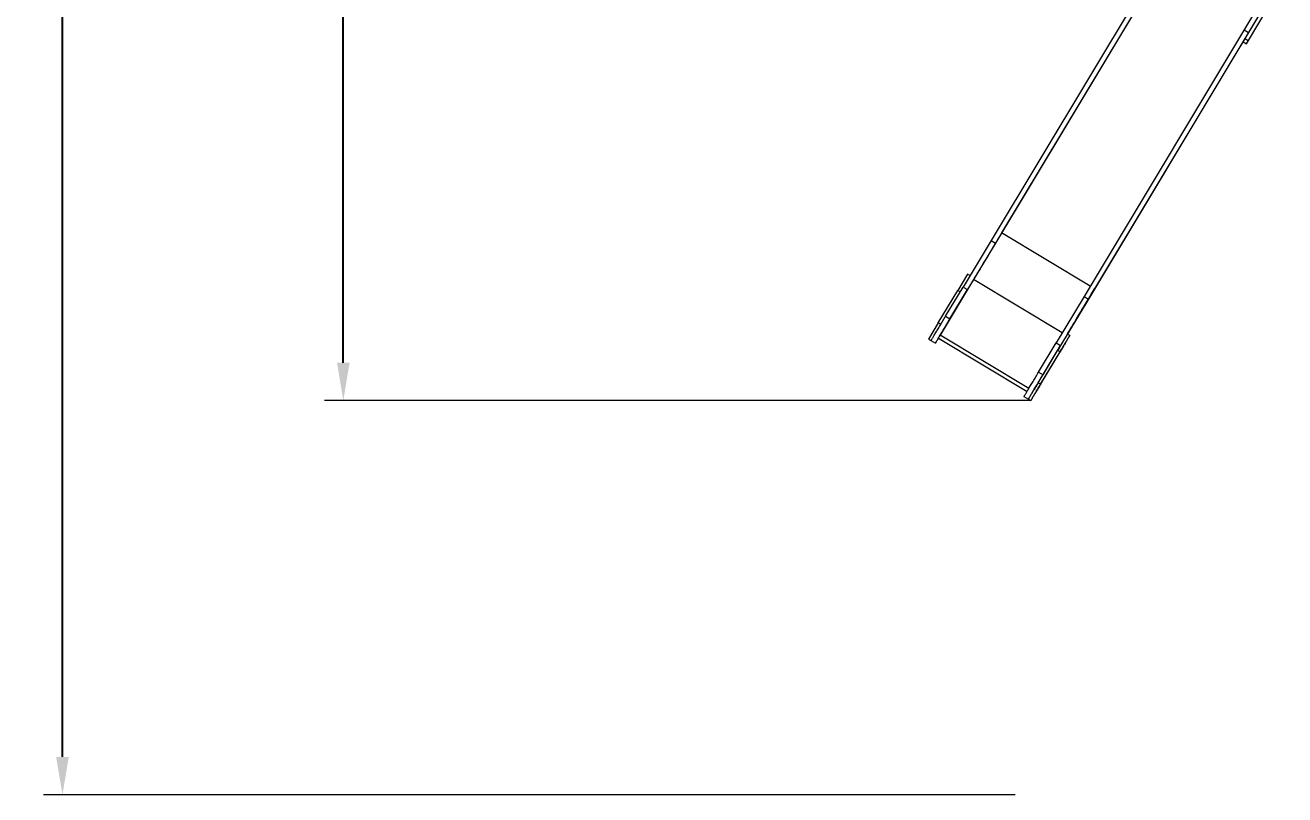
# Model space of a CAD drawing. Header units: millimetres. Extents: x -6879 to 7341, y -8047 to 7187.
# Drawn here: x -6879 to -227, y -8047 to -3986 of the extents above; entities that cross this region are included whole.
import ezdxf

# ---------------------------------------------------------------- set-up
doc = ezdxf.new("R2010")
doc.units = ezdxf.units.MM
for name, color, linetype in [('DIKOM_ОБЪЕКТ', 7, 'Continuous'), ('DIKOM_РАЗМЕР_ЗОНА', 7, 'Continuous'), ('DIKOM_РАЗМЕР_ОБЪЕКТА', 7, 'Continuous')]:
    doc.layers.add(name, color=color, linetype=linetype)
doc.styles.add('style1', font='arial.ttf', dxfattribs={"width": 0.8})
doc.dimstyles.new('1-50', dxfattribs={"dimtxt": 300, "dimasz": 200, "dimexe": 100, "dimexo": 0, "dimgap": 100, "dimtad": 0, "dimdec": 0, "dimtxsty": 'style1', "dimcen": 0, "dimclrd": 7, "dimclre": 7, "dimadec": 1, "dimazin": 2, "dimtfac": 1, "dimtdec": 0, "dimtmove": 1, "dimatfit": 3, "dimfxl": 0, "dimlwd": 25, "dimlwe": 18, "dimarcsym": 0})

# ---------------------------------------------------------------- blocks, each defined once
blk = doc.blocks.new('*D20')
at = {"layer": 'Defpoints', "color": 0, "transparency": 16777216}
for p in [(-335.5, 4138.4), (-5198.8, -5966.9), (-1568.1, -5966.9)]:
    blk.add_point(p, dxfattribs=at)
at = {"layer": 'DIKOM_РАЗМЕР_ОБЪЕКТА', "color": 7, "lineweight": 18, "transparency": 16777216}
for p, q in [((-335.5, 4138.4), (-5298.8, 4138.4)), ((-1568.1, -5966.9), (-5298.8, -5966.9))]:
    blk.add_line(p, q, dxfattribs=at)
at = {"layer": 'DIKOM_РАЗМЕР_ОБЪЕКТА', "color": 7, "lineweight": 25, "transparency": 16777216}
for p, q in [((-5198.8, 3938.4), (-5198.8, -81.8)), ((-5198.8, -5766.9), (-5198.8, -1161.6))]:
    blk.add_line(p, q, dxfattribs=at)
at = {"layer": 'DIKOM_РАЗМЕР_ОБЪЕКТА', "color": 7, "transparency": 16777216}
for points in [[(-5232.1, 3938.4), (-5165.5, 3938.4), (-5198.8, 4138.4)], [(-5232.1, -5766.9), (-5165.5, -5766.9), (-5198.8, -5966.9)]]:
    blk.add_solid(points, dxfattribs=at)
at = {"layer": 'DIKOM_РАЗМЕР_ОБЪЕКТА', "color": 0, "transparency": 16777216, "insert": (-5198.8, -621.7), "char_height": 300, "attachment_point": 5, "rotation": 90, "style": 'style1'}
blk.add_mtext('10100', dxfattribs=at)
blk = doc.blocks.new('*D18')
at = {"layer": 'Defpoints', "color": 0, "transparency": 16777216}
for p in [(-342.3, 5666.7), (-6681.8, -8047.3), (-1651.5, -8047.3)]:
    blk.add_point(p, dxfattribs=at)
at = {"layer": 'DIKOM_РАЗМЕР_ЗОНА', "color": 7, "lineweight": 18, "transparency": 16777216}
for p, q in [((-342.3, 5666.7), (-6781.8, 5666.7)), ((-1651.5, -8047.3), (-6781.8, -8047.3))]:
    blk.add_line(p, q, dxfattribs=at)
at = {"layer": 'DIKOM_РАЗМЕР_ЗОНА', "color": 7, "lineweight": 25, "transparency": 16777216}
for p, q in [((-6681.8, 5466.7), (-6681.8, -340.8)), ((-6681.8, -7847.3), (-6681.8, -1420.6))]:
    blk.add_line(p, q, dxfattribs=at)
at = {"layer": 'DIKOM_РАЗМЕР_ЗОНА', "color": 7, "transparency": 16777216}
for points in [[(-6715.1, 5466.7), (-6648.5, 5466.7), (-6681.8, 5666.7)], [(-6715.1, -7847.3), (-6648.5, -7847.3), (-6681.8, -8047.3)]]:
    blk.add_solid(points, dxfattribs=at)
at = {"layer": 'DIKOM_РАЗМЕР_ЗОНА', "color": 0, "transparency": 16777216, "insert": (-6681.8, -880.7), "char_height": 300, "attachment_point": 5, "rotation": 90, "style": 'style1'}
blk.add_mtext('13700', dxfattribs=at)

msp = doc.modelspace()

# ---------------------------------------------------------------- linework, layer by layer
at = {"layer": 'DIKOM_ОБЪЕКТ', "color": 7, "linetype": 'Continuous', "lineweight": 15}
for p, q in [((-933.2, -3716.1), (-1778, -5122)), ((-877.6, -3676), (-1722.4, -5082)), ((-267.9, -3721.4), (-1286.8, -5417.1)), ((-910, -3730), (-1754.8, -5135.9)), ((-244.7, -3735.3), (-1231.2, -5377.1)), ((-429.5, -4083.6), (-226.7, -3746.1)), ((-437.8, -4056.6), (-1263.7, -5431)), ((-442, -4011.2), (-418.9, -4025.1)), ((-437.8, -4056.6), (-419.8, -4067.4)), ((-447.5, -4072.8), (-429.5, -4083.6)), ((-1254.4, -5363.2), (-1722.4, -5082)), ((-1778, -5122), (-1925.5, -5367.6)), ((-1754.8, -5135.9), (-1902.4, -5381.5)), ((-1778, -5122), (-1754.8, -5135.9)), ((-1902.1, -5299.5), (-1953.6, -5385.2)), ((-1889.3, -5307.3), (-1902.1, -5299.5)), ((-2056.6, -5556.7), (-1953.6, -5385.2)), ((-1870, -5327.6), (-2046.4, -5621.2)), ((-2018, -5521.5), (-1925.5, -5367.6)), ((-1994.9, -5535.4), (-1902.4, -5381.5)), ((-1940.8, -5393), (-1953.6, -5385.2)), ((-1925.5, -5367.6), (-1902.4, -5381.5)), ((-1402, -5608.8), (-1870, -5327.6)), ((-1919.7, -5410.3), (-1915.6, -5403.5)), ((-1286.8, -5417.1), (-1434.4, -5662.7)), ((-1263.7, -5431), (-1411.2, -5676.6)), ((-1286.8, -5417.1), (-1263.7, -5431)), ((-2056.6, -5556.7), (-2108.1, -5642.4)), ((-2043.8, -5564.4), (-2056.6, -5556.7)), ((-2022.7, -5581.7), (-2018.6, -5574.9)), ((-2018, -5521.5), (-1994.9, -5535.4)), ((-2108.1, -5642.4), (-2095.3, -5650.1)), ((-2095.3, -5650.1), (-2072.1, -5664)), ((-2056.2, -5637.5), (-1588.2, -5918.7)), ((-1578.4, -5902.4), (-2046.4, -5621.2)), ((-1362.1, -5624), (-1375, -5616.3)), ((-1529.5, -5873.4), (-1426.5, -5702)), ((-1526.9, -5816.6), (-1434.4, -5662.7)), ((-1516.6, -5881.1), (-1413.6, -5709.7)), ((-1516.6, -5881.2), (-1413.6, -5709.7)), ((-1503.7, -5830.6), (-1411.2, -5676.6)), ((-1434.4, -5662.7), (-1411.2, -5676.6)), ((-1413.6, -5709.7), (-1426.5, -5702)), ((-1411.6, -5706.3), (-1415.7, -5713.1)), ((-1526.9, -5816.6), (-1503.7, -5830.6)), ((-1516.6, -5881.1), (-1529.5, -5873.4)), ((-1514.6, -5877.7), (-1518.7, -5884.5)), ((-1604.1, -5945.2), (-1581, -5959.1)), ((-1578.7, -5955.3), (-1581, -5959.1)), ((-1581, -5959.2), (-1568.1, -5966.9))]:
    msp.add_line(p, q, dxfattribs=at)
at = {"layer": 'DIKOM_ОБЪЕКТ', "color": 7, "linetype": 'Continuous', "lineweight": 15, "flags": 128}
for points in [[(-1722.4, -5082), (-1728.1, -5091.4), (-1733.8, -5100.9), (-1739.7, -5110.7), (-1745.6, -5120.6), (-1751.6, -5130.6), (-1757.7, -5140.8), (-1763.9, -5151.1), (-1770.2, -5161.5), (-1776.5, -5172), (-1782.9, -5182.7), (-1789.4, -5193.4), (-1795.9, -5204.3), (-1802.5, -5215.2), (-1809.1, -5226.2), (-1815.7, -5237.3), (-1822.4, -5248.4), (-1829.2, -5259.6), (-1835.9, -5270.9), (-1842.7, -5282.2), (-1849.5, -5293.5), (-1856.3, -5304.8), (-1863.1, -5316.2), (-1870, -5327.6)], [(-1375, -5616.3), (-1371.9, -5611.2), (-1365, -5599.8), (-1358.2, -5588.3), (-1351.3, -5576.9), (-1344.5, -5565.5), (-1337.7, -5554.2), (-1330.9, -5542.9), (-1324.1, -5531.7), (-1317.4, -5520.5), (-1310.8, -5509.4), (-1304.1, -5498.4), (-1297.6, -5487.5), (-1291.1, -5476.6), (-1284.6, -5465.9), (-1278.2, -5455.3), (-1271.9, -5444.8), (-1265.7, -5434.4), (-1259.5, -5424.1), (-1253.4, -5414), (-1247.5, -5404.1), (-1241.6, -5394.3), (-1235.8, -5384.6), (-1230.1, -5375.1)], [(-1231.2, -5377.1), (-1236.9, -5386.5), (-1242.7, -5396.1), (-1248.5, -5405.8), (-1254.4, -5415.7), (-1260.5, -5425.7), (-1266.6, -5435.9), (-1272.8, -5446.2), (-1279, -5456.6), (-1285.4, -5467.1), (-1291.8, -5477.8), (-1298.2, -5488.5), (-1304.7, -5499.4), (-1311.3, -5510.3), (-1317.9, -5521.3), (-1324.6, -5532.4), (-1331.3, -5543.5), (-1338, -5554.7), (-1344.8, -5566), (-1351.5, -5577.3), (-1358.3, -5588.6), (-1365.2, -5599.9), (-1372, -5611.3), (-1375, -5616.3)], [(-1375, -5616.3), (-1372, -5611.3), (-1365.2, -5599.9), (-1358.3, -5588.6), (-1351.5, -5577.3), (-1344.8, -5566), (-1338, -5554.7), (-1331.3, -5543.5), (-1324.6, -5532.4), (-1317.9, -5521.3), (-1311.3, -5510.3), (-1304.7, -5499.4), (-1298.2, -5488.5), (-1291.8, -5477.8), (-1285.4, -5467.1), (-1279, -5456.6), (-1272.8, -5446.2), (-1266.6, -5435.9), (-1260.5, -5425.7), (-1254.4, -5415.7), (-1248.5, -5405.8), (-1242.7, -5396.1), (-1236.9, -5386.5), (-1231.2, -5377.1)], [(-2095.3, -5650.1), (-2095.2, -5650), (-2094.9, -5649.5), (-2094.4, -5648.7), (-2093.8, -5647.6), (-2093, -5646.3), (-2092, -5644.6), (-2090.8, -5642.6), (-2089.4, -5640.3), (-2087.9, -5637.8), (-2086.2, -5634.9), (-2084.3, -5631.8), (-2082.3, -5628.4), (-2080.1, -5624.8), (-2077.7, -5620.9), (-2075.3, -5616.8), (-2072.7, -5612.5), (-2069.9, -5607.9), (-2067, -5603.1), (-2064, -5598.1), (-2060.9, -5593), (-2057.7, -5587.6), (-2054.4, -5582.1), (-2051.1, -5576.5), (-2047.6, -5570.7), (-2044, -5564.8), (-2040.4, -5558.9), (-2036.8, -5552.8), (-2033.1, -5546.6), (-2029.4, -5540.4), (-2025.6, -5534.1), (-2021.8, -5527.8), (-2018, -5521.5)], [(-2072.1, -5664), (-2072, -5663.9), (-2071.8, -5663.4), (-2071.3, -5662.6), (-2070.7, -5661.6), (-2069.8, -5660.2), (-2068.8, -5658.5), (-2067.6, -5656.5), (-2066.3, -5654.2), (-2064.7, -5651.7), (-2063, -5648.8), (-2061.1, -5645.7), (-2059.1, -5642.4), (-2056.9, -5638.7), (-2054.6, -5634.8), (-2052.1, -5630.7), (-2049.5, -5626.4), (-2046.8, -5621.8), (-2043.9, -5617), (-2040.9, -5612), (-2037.8, -5606.9), (-2034.6, -5601.5), (-2031.3, -5596), (-2027.9, -5590.4), (-2024.4, -5584.6), (-2020.9, -5578.8), (-2017.3, -5572.8), (-2013.6, -5566.7), (-2009.9, -5560.5), (-2006.2, -5554.3), (-2002.4, -5548), (-1998.7, -5541.7), (-1994.9, -5535.4)], [(-2046.4, -5621.2), (-2048.6, -5624.9), (-2050.9, -5628.6), (-2053.1, -5632.3), (-2055.2, -5635.8), (-2057.3, -5639.3), (-2059.3, -5642.6), (-2061.2, -5645.8), (-2062.9, -5648.7), (-2064.6, -5651.5), (-2066.1, -5654), (-2067.5, -5656.3), (-2068.7, -5658.3), (-2069.7, -5660), (-2070.6, -5661.4), (-2071.3, -5662.6), (-2071.8, -5663.4), (-2072, -5663.9), (-2072.1, -5664)], [(-1375, -5616.3), (-1375, -5616.3), (-1375.2, -5616.6), (-1375.5, -5617.2), (-1376.1, -5618.1), (-1376.8, -5619.3), (-1377.7, -5620.8), (-1378.7, -5622.6), (-1380, -5624.6), (-1381.4, -5626.9), (-1382.9, -5629.5), (-1384.6, -5632.4), (-1386.5, -5635.4), (-1388.5, -5638.7), (-1390.6, -5642.3), (-1392.8, -5646), (-1395.2, -5650), (-1397.7, -5654.1), (-1400.3, -5658.4), (-1403, -5662.9), (-1405.7, -5667.4), (-1408.5, -5672.1), (-1411.4, -5677), (-1414.4, -5681.9), (-1417.4, -5686.8), (-1420.4, -5691.9), (-1423.4, -5696.9), (-1426.5, -5702)], [(-1413.6, -5709.7), (-1410.6, -5704.7), (-1407.5, -5699.6), (-1404.5, -5694.6), (-1401.5, -5689.6), (-1398.6, -5684.7), (-1395.7, -5679.9), (-1392.9, -5675.2), (-1390.1, -5670.6), (-1387.4, -5666.1), (-1384.9, -5661.9), (-1382.4, -5657.7), (-1380, -5653.8), (-1377.8, -5650), (-1375.6, -5646.5), (-1373.6, -5643.2), (-1371.8, -5640.1), (-1370.1, -5637.3), (-1368.5, -5634.7), (-1367.1, -5632.3), (-1365.9, -5630.3), (-1364.8, -5628.5), (-1363.9, -5627), (-1363.2, -5625.9), (-1362.7, -5625), (-1362.3, -5624.4), (-1362.1, -5624), (-1362.1, -5624), (-1362.3, -5624.3), (-1362.7, -5624.9), (-1363.2, -5625.8), (-1363.9, -5627), (-1364.8, -5628.5), (-1365.9, -5630.3), (-1367.1, -5632.3), (-1368.5, -5634.7), (-1370.1, -5637.2), (-1371.8, -5640.1), (-1373.6, -5643.2), (-1375.6, -5646.5), (-1377.7, -5650), (-1380, -5653.8), (-1382.4, -5657.7), (-1384.8, -5661.8), (-1387.4, -5666.1), (-1390.1, -5670.6), (-1392.9, -5675.2), (-1395.7, -5679.9), (-1398.6, -5684.7), (-1401.5, -5689.6), (-1404.5, -5694.6), (-1407.5, -5699.6), (-1410.6, -5704.6), (-1413.6, -5709.7)], [(-1604.1, -5945.2), (-1604, -5945.1), (-1603.8, -5944.6), (-1603.3, -5943.8), (-1602.6, -5942.8), (-1601.8, -5941.4), (-1600.8, -5939.7), (-1599.6, -5937.7), (-1598.2, -5935.4), (-1596.7, -5932.9), (-1595, -5930), (-1593.1, -5926.9), (-1591.1, -5923.6), (-1588.9, -5919.9), (-1586.6, -5916), (-1584.1, -5911.9), (-1581.5, -5907.6), (-1578.7, -5903), (-1575.9, -5898.2), (-1572.9, -5893.2), (-1569.8, -5888.1), (-1566.6, -5882.7), (-1563.3, -5877.3), (-1559.9, -5871.6), (-1556.4, -5865.9), (-1552.9, -5860), (-1549.3, -5854), (-1545.6, -5847.9), (-1541.9, -5841.7), (-1538.2, -5835.5), (-1534.4, -5829.2), (-1530.7, -5823), (-1526.9, -5816.6)], [(-1581, -5959.1), (-1580.9, -5959), (-1580.6, -5958.5), (-1580.1, -5957.8), (-1579.5, -5956.7), (-1578.7, -5955.3), (-1577.7, -5953.6), (-1576.5, -5951.6), (-1575.1, -5949.4), (-1573.6, -5946.8), (-1571.9, -5944), (-1570, -5940.8), (-1568, -5937.5), (-1565.8, -5933.8), (-1563.4, -5929.9), (-1561, -5925.8), (-1558.3, -5921.5), (-1555.6, -5916.9), (-1552.7, -5912.1), (-1549.7, -5907.1), (-1546.6, -5902), (-1543.4, -5896.7), (-1540.1, -5891.2), (-1536.8, -5885.5), (-1533.3, -5879.8), (-1529.7, -5873.9), (-1526.1, -5867.9), (-1522.5, -5861.8), (-1518.8, -5855.6), (-1515.1, -5849.4), (-1511.3, -5843.2), (-1507.5, -5836.9), (-1503.7, -5830.6)], [(-1529.5, -5873.4), (-1532.5, -5878.5), (-1535.6, -5883.6), (-1538.6, -5888.6), (-1541.6, -5893.6), (-1544.5, -5898.5), (-1547.4, -5903.3), (-1550.2, -5908), (-1553, -5912.6), (-1555.7, -5917), (-1558.3, -5921.3), (-1560.7, -5925.4), (-1563.1, -5929.4), (-1565.4, -5933.1), (-1567.5, -5936.7), (-1569.5, -5940), (-1571.3, -5943.1), (-1573, -5945.9), (-1574.6, -5948.5), (-1576, -5950.8), (-1577.2, -5952.9), (-1578.3, -5954.6), (-1579.2, -5956.1), (-1579.9, -5957.3), (-1580.4, -5958.2), (-1580.8, -5958.8), (-1581, -5959.1), (-1581, -5959.2)], [(-1516.6, -5881.1), (-1519.7, -5886.2), (-1522.7, -5891.3), (-1525.7, -5896.3), (-1528.7, -5901.3), (-1531.7, -5906.2), (-1534.6, -5911), (-1537.4, -5915.7), (-1540.1, -5920.3), (-1542.8, -5924.7), (-1545.4, -5929), (-1547.9, -5933.2), (-1550.2, -5937.1), (-1552.5, -5940.9), (-1554.6, -5944.4), (-1556.6, -5947.7), (-1558.5, -5950.8), (-1560.2, -5953.6), (-1561.7, -5956.2), (-1563.1, -5958.5), (-1564.4, -5960.6), (-1565.4, -5962.4), (-1566.3, -5963.8), (-1567, -5965), (-1567.6, -5965.9), (-1567.9, -5966.5), (-1568.1, -5966.8), (-1568.1, -5966.8), (-1567.9, -5966.5), (-1567.6, -5965.9), (-1567, -5965), (-1566.3, -5963.8), (-1565.4, -5962.4), (-1564.4, -5960.6), (-1563.1, -5958.6), (-1561.7, -5956.2), (-1560.2, -5953.6), (-1558.5, -5950.8), (-1556.6, -5947.7), (-1554.6, -5944.4), (-1552.5, -5940.9), (-1550.3, -5937.1), (-1547.9, -5933.2), (-1545.4, -5929.1), (-1542.8, -5924.8), (-1540.2, -5920.3), (-1537.4, -5915.7), (-1534.6, -5911), (-1531.7, -5906.2), (-1528.7, -5901.3), (-1525.7, -5896.3), (-1522.7, -5891.3), (-1519.7, -5886.3), (-1516.6, -5881.2)]]:
    msp.add_lwpolyline(points, dxfattribs=at)

# ---------------------------------------------------------------- dimensions: what is measured, and where the dimension line sits
at = {"layer": 'DIKOM_РАЗМЕР_ЗОНА'}
dim = msp.add_linear_dim(base=(-6681.8, -8047.3), p1=(-342.3, 5666.7), p2=(-1651.5, -8047.3), angle=270, text='13700', dimstyle='1-50', override={"dimscale": 1, "dimtix": 0, "dimtofl": 1, "dimtmove": 1, "dimatfit": 3}, dxfattribs=at)
dim.commit()
dim.dimension.update_dxf_attribs({"geometry": '*D18', "text_midpoint": (-6681.8, -880.7), "dimtype": 160})
at = {"layer": 'DIKOM_РАЗМЕР_ОБЪЕКТА'}
dim = msp.add_linear_dim(base=(-5198.8, -5966.9), p1=(-335.5, 4138.4), p2=(-1568.1, -5966.9), angle=270, text='10100', dimstyle='1-50', override={"dimscale": 1, "dimtix": 0, "dimtofl": 1, "dimtmove": 1, "dimatfit": 3}, dxfattribs=at)
dim.commit()
dim.dimension.update_dxf_attribs({"geometry": '*D20', "text_midpoint": (-5198.8, -621.7), "dimtype": 160})

doc.saveas('drawing.dxf')
